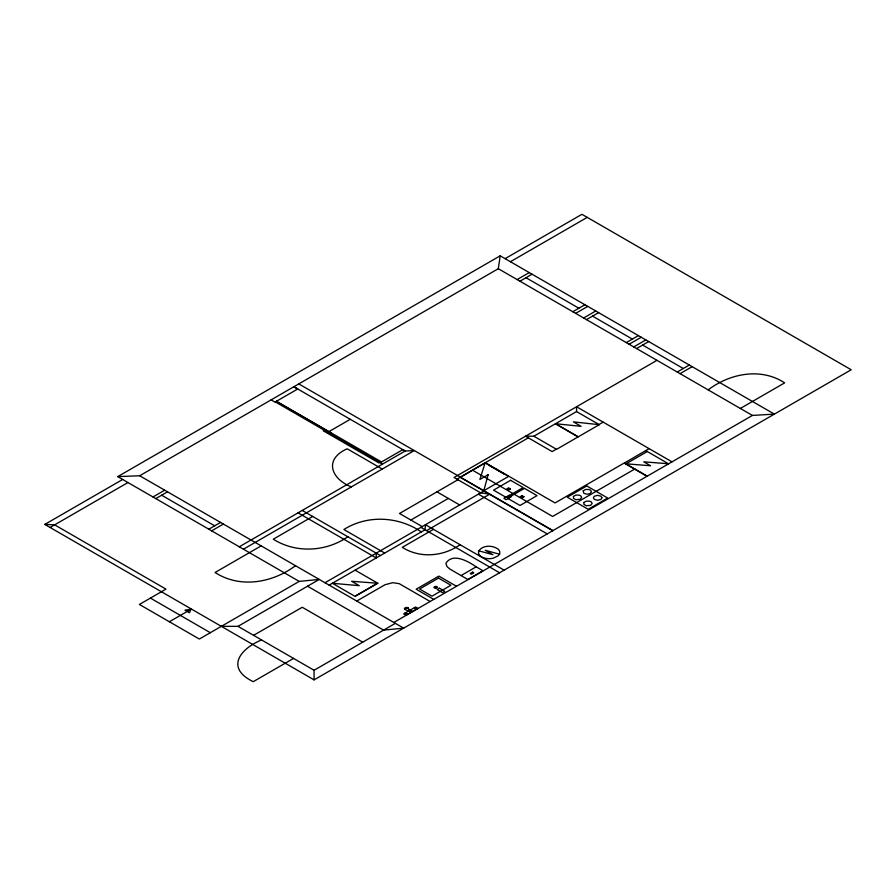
<?xml version="1.0" encoding="UTF-8"?>
<svg xmlns="http://www.w3.org/2000/svg" width="896" height="896" viewBox="0 0 896 896"><rect width="100%" height="100%" fill="white"/><g stroke="black" fill="none" stroke-linecap="round" stroke-linejoin="round"><path stroke-width="1.34" d="M376.23 553.146L376.23 557.95L298.088 512.837M556.304 449.187L552.138 451.584L525.515 436.218L533.848 436.218L576.554 411.566L576.554 406.75L672 461.854M221.346 626.349L238.011 626.349L319.267 579.432L299.208 581.392L117.734 476.627L139.698 475.754L498.299 268.71L500.192 255.819L774.379 414.12L752.416 415.43L393.814 622.462M460.398 477.165L528.315 437.842M117.734 476.627L500.192 255.819M505.12 258.653L581.93 214.312L851.2 369.768L314.07 679.874L44.8 524.418L122.651 479.472M50.098 527.475L127.96 482.53M510.418 261.722L587.238 217.37M297.707 388.998L274.949 402.136L271.107 399.885M517.115 279.574L529.234 272.574M519.949 281.221L532.067 274.221M152.958 496.966L164.696 490.19M155.792 498.602L167.53 491.826M324.206 430.237L323.254 430.786L378.885 462.896L379.826 462.358L275.33 401.912M328.944 431.603L350.235 419.317M330.96 434.034L331.901 433.485L276.282 401.363M572.802 311.73L584.92 304.73M575.646 313.365L587.765 306.376M208.79 529.2L220.528 522.424M211.635 530.835L223.373 524.059M583.643 317.99L595.762 310.99M586.488 319.626L598.606 312.626M239.277 546.795L405.171 451.013L414.266 450.576L243.432 549.203M261.15 545.877L215.074 572.477C240.072 588.762 272.574 582.848 295.49 565.701M312.682 516.454L273.302 539.179C295.982 553.56 325.998 551.824 347.883 536.782M626.282 342.597L638.4 335.608M629.115 344.243L641.234 337.243M633.752 346.92L645.87 339.92M636.586 348.555L648.704 341.555M169.366 621.757L191.386 609.045M656.97 360.326L454.048 477.478L480.67 492.845L489.754 494.155L426.597 530.622M456.949 479.158L485.408 462.728L555.061 502.936L624.165 463.042L647.058 476.258M457.957 479.73L399.504 513.475L422.218 526.59M299.208 581.392L199.338 639.05L139.406 604.453L165.962 589.12L54.645 524.854L44.8 524.418M410.861 520.038L448.302 498.422M677.23 372.019L689.349 365.019M680.064 373.654L692.182 366.666M324.99 582.736L484.075 490.885M599.01 424.525L603.176 422.128M329.157 585.133L425.085 529.749L425.466 524.72L504.134 570.147M433.462 529.346L402.293 547.333C419.955 558.6 443.262 556.595 460.074 544.712M253.579 635.342L302.243 607.253L362.723 642.163M261.542 639.934C239.781 649.018 225.299 668.08 253.221 681.688L293.541 658.414M708.131 389.861C729.87 373.486 760.794 367.259 784.661 382.861L740.342 408.453M355.891 595.672L376.555 583.733M377.81 583.274L355.096 596.4L332.371 583.274L359.251 585.682L351.613 581.269L377.81 583.274L355.096 570.158M356.742 601.059L385.022 584.73L392.728 582.68L399.258 583.677L430.091 601.474M649.107 448.638L624.422 462.997L647.136 476.112M625.934 463.87L647.304 451.528M634.827 469.011L552.653 516.454L472.506 470.176M461.048 575.579L476.179 566.832L482.989 570.763L467.846 579.51L449.792 569.016L447.082 566.63L445.85 563.394C452.715 552.261 468.462 561.501 476.179 566.832M408.386 610.333L409.416 609.75M409.114 610.747L403.626 613.917L405.933 615.25L417.894 608.35L415.587 607.018L410.133 610.165M314.07 679.874L314.07 670.264L395.326 623.347M668.506 463.77L643.776 461.832L650.597 465.763L625.822 463.803M599.234 424.693L573.395 421.87L581.112 426.328L555.464 423.741L578.178 436.856L555.531 423.707M499.699 554.243L485.307 550.301L492.878 554.68L478.498 550.738M382.424 464.15L380.05 462.806L402.797 449.669L405.171 451.013L293.866 386.747L297.696 388.998M526.008 277.715L578.861 308.235M592.547 316.131L632.341 339.102M642.645 345.061L683.29 368.525M498.299 268.71L752.416 415.43M645.702 450.61L668.595 463.826M576.554 411.566L599.278 424.682L556.573 449.333L533.848 436.218M488.958 465.282L504.504 474.264M298.782 383.902L552.944 530.589M460.186 477.288L552.731 530.712M478.397 494.155L547.221 533.893M436.946 491.859L459.67 504.974M276.427 401.285L381.472 461.933M382.267 469.045L347.189 448.795C323.702 459.189 330.893 478.834 351.355 486.886M420.918 527.352L499.587 572.768M421.333 531.922C398.586 516.32 367.427 514.606 343.896 529.514L384.698 553.067M456.501 586.275L438.872 576.094L416.147 589.21L433.787 599.39M302.254 510.44L380.397 555.554M414.378 607.712L416.685 609.045M412.44 611.498L409.181 609.616L407.814 607.622L405.989 607.443L404.398 608.362L404.712 609.414L411.421 612.08M404.869 613.2L407.221 614.51M139.698 475.754L403.659 628.152L383.589 630.123L307.53 586.208M161.661 495.219L214.659 525.806M238.011 626.349L314.07 670.264M150.416 598.102L210.347 632.699M404.846 608.978L407.859 607.667L404.846 608.978M478.587 551.309C477.568 555.15 481.902 557.57 485.061 558.219A10.752 6.205 0 0 0 493.125 558.219L498.042 555.89A10.651 6.149 0 0 0 499.8 552.485A10.651 6.149 0 0 0 498.042 549.091C492.531 545.026 482.339 544.891 478.587 551.309M488.141 474.678L483.806 490.717L508.581 476.426L485.128 462.885L479.886 479.45L488.141 474.678M573.44 496.474L573.44 498.333L575.792 499.688L580.149 499.318L581.694 497.403L580.731 495.824L579.018 495.107L575.792 495.107L573.44 496.474M583.206 490.829L583.856 493.338L587.182 494.234L589.915 493.685L591.461 491.758L590.498 490.179L588.795 489.462L585.57 489.462L583.206 490.829M583.912 502.51L583.901 504.37L586.264 505.736L590.61 505.366L592.155 503.44L591.203 501.861L589.49 501.155L586.264 501.155L583.912 502.51M601.933 497.806L600.97 499.386L597.643 500.282L594.317 499.386L593.365 497.806L594.328 496.227L597.643 495.331L600.97 496.227L601.933 497.806M191.005 609.269L189.482 612.763L184.946 610.142L191.005 609.269M523.152 496.776C520.8 498.994 520.789 494.558 523.152 496.776M436.755 587.373C434.403 589.602 434.403 585.155 436.755 587.373M509.678 488.992C507.326 491.221 507.315 486.774 509.678 488.992M437.562 587.373L435.68 588.459L433.81 587.373L435.68 586.286L437.562 587.373M510.474 488.992L508.603 490.078L506.733 488.992L508.603 487.917L510.474 488.992M523.947 496.776L522.077 497.862L520.195 496.776L522.077 495.69L523.947 496.776M415.229 608.742L415.229 608.742M406.123 613.738L406.84 613.637L406.123 613.738M510.586 480.301L493.55 490.146L506.139 497.414L523.174 487.57L510.586 480.301M509.219 495.298L503.922 498.366L506.195 499.677L511.493 496.608L509.219 495.298M524.462 488.365L507.427 498.198L520.016 505.467L537.051 495.634L524.462 488.365M586.768 485.957L567.291 497.202L588.213 509.286L607.701 498.03L586.768 485.957M438.536 578.088L419.597 589.019L432.006 596.176L450.934 585.245L438.536 578.088M439.51 588.269L437.237 589.579L442.534 592.648L444.808 591.326L439.51 588.269M472.651 572.141L470.243 573.53L471.386 574.19L473.794 572.802L472.651 572.141"/></g></svg>
